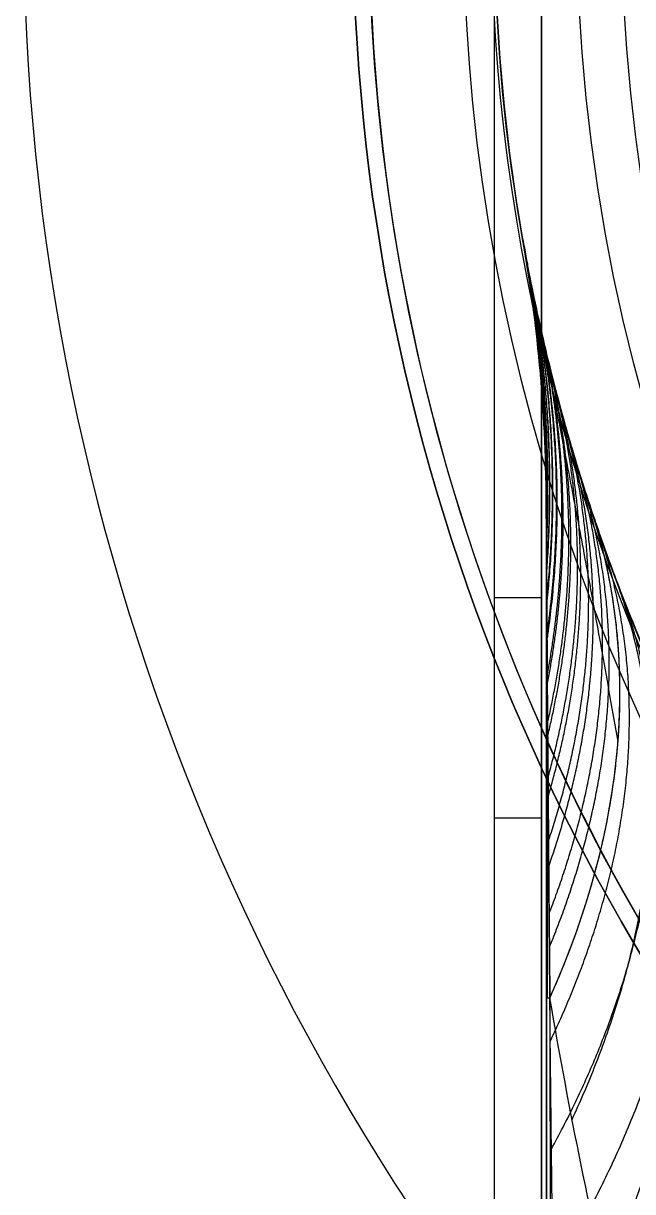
# Model space of a CAD drawing. Header units: centimetres. Extents: x -2.5 to 2.5, y -13.5 to 2.5.
# Drawn here: x -2.5 to -1.853, y -1.356 to -0.117 of the extents above; entities that cross this region are included whole.
import ezdxf

# ---------------------------------------------------------------- set-up
doc = ezdxf.new("R2010")
doc.units = ezdxf.units.CM
doc.layers.add('Default', color=7, linetype='Continuous', true_color=0x000000)

msp = doc.modelspace()

# ---------------------------------------------------------------- linework, layer by layer
at = {"layer": 'Default'}
msp.add_line((-1.945, -0.6312, 0.2094), (-1.945, -12.05, 0.2094), dxfattribs=at)
for centre, radius, start, end in [((0, 0, -12.2), 2.4997, 90, 270), ((0, 0, -11.7), 2.033, 44.4199, 268.9001), ((0, 0, -3.2), 2, 90, 270), ((0, 0, -12.1), 2.15, 180, 0), ((0, 0, 2.2036), 2.0033, 180, 238.7229), ((0, 0, 2.7331), 1.8654, 180, 0), ((0, 0, -12), 2.15, 180, 0), ((-3.595, -0.6312, 0.2095), 1.65, 0, 9.9591)]:
    msp.add_arc(centre, radius, start, end, dxfattribs=at)
at = {"layer": 'Default', "extrusion": (0, 0, -1)}
for centre, radius, start, end in [((0, 0, 11.6), 2.133, 271.0999, 132.77), ((0, 0, 11.5897), 2.1324, 271.0999, 90), ((0, 0, -2.1), 2, 301.4085, 90), ((0, 0, 0.55), 2, 343.3399, 90), ((0, 0, 0.9), 1.7, 336.1372, 203.8627), ((0, 0, 12.2), 2.15, 180, 0), ((0, 0, -2.7003), 1.9124, 180, 360), ((3.595, -0.6312, -0.0189), 1.65, 170.0409, 180)]:
    msp.add_arc(centre, radius, start, end, dxfattribs=at)
at = {"layer": 'Default', "extrusion": (-1.22972e-05, -7.55247e-05, 1)}
msp.add_arc((-3.595, -0.6312, 0.4001), 1.65, 360, 9.9591, dxfattribs=at)
at = {"layer": 'Default', "extrusion": (-0.252011, 0.757883, 0.601751)}
msp.add_arc((3.65, -0.5077, -0.3826), 1.65, 151.1315, 180.0004, dxfattribs=at)
at = {"layer": 'Default', "extrusion": (0, -1, 0)}
msp.add_arc((-1.95, 3.2003, 0.7264), 0.05, 90, 180, dxfattribs=at)
at = {"layer": 'Default', "extrusion": (0, 1, 0)}
msp.add_arc((1.95, 2.7502, -0.9601), 0.05, 270, 0, dxfattribs=at)
at = {"layer": 'Default', "extrusion": (-0.000729337, -0.999998, 0.001669)}
msp.add_arc((-1.8942, 0.0179, 1.1521), 0.05, 180.0051, 202.682, dxfattribs=at)
at = {"layer": 'Default'}
for points, degree in [([(-2, -1.9202, 2.7502), (-2, -0.9601, 2.7502), (-2, 0, 2.7502)], 2), ([(-2, -1.4528, 3.2003), (-2, -0.7264, 3.2003), (-2, 0, 3.2003)], 2), ([(-1.95, 0, 2.7003), (-1.95, -0.9601, 2.7003), (-1.95, -1.9202, 2.7003)], 2), ([(-1.95, -1.4528, 3.2502), (-1.95, -0.7264, 3.2502), (-1.95, 0, 3.2502)], 2), ([(-1.9699, -0.3459, 0.0189), (-1.9699, -0.3459, 0.2095), (-1.9699, -0.3459, 0.4)], 2), ([(-1.8978, -0.6311, -0.6358), (-1.9046, -0.6108, -0.6065), (-1.9164, -0.5729, -0.55), (-1.9304, -0.5238, -0.4724), (-1.9412, -0.4818, -0.4008), (-1.9496, -0.4464, -0.335), (-1.9561, -0.4172, -0.2745), (-1.9608, -0.394, -0.219), (-1.9643, -0.3762, -0.1682), (-1.9668, -0.3631, -0.1219), (-1.9684, -0.3543, -0.0802), (-1.9693, -0.349, -0.0428), (-1.9698, -0.3463, -0.0096), (-1.9699, -0.3459, 0.0098), (-1.9699, -0.3459, 0.0189)], 3), ([(-1.895, -3.1195, 0.45), (-1.8981, -3.0552, 0.45), (-1.9036, -2.927, 0.4495), (-1.9108, -2.7261, 0.4476), (-1.9163, -2.5472, 0.4454), (-1.9204, -2.3923, 0.4431), (-1.9238, -2.2501, 0.4409), (-1.9267, -2.1212, 0.4387), (-1.929, -2.0039, 0.4367), (-1.931, -1.8964, 0.4347), (-1.9327, -1.7976, 0.4329), (-1.9342, -1.7067, 0.4311), (-1.9354, -1.6229, 0.4294), (-1.9365, -1.5455, 0.4279), (-1.9375, -1.4738, 0.4264), (-1.9383, -1.4076, 0.425), (-1.9391, -1.3463, 0.4237), (-1.9397, -1.2897, 0.4224), (-1.9403, -1.2374, 0.4213), (-1.9408, -1.1891, 0.4202), (-1.9412, -1.1445, 0.4191), (-1.9416, -1.1033, 0.4181), (-1.9419, -1.0653, 0.4172), (-1.9423, -1.0303, 0.4164), (-1.9425, -0.9979, 0.4155), (-1.9428, -0.9681, 0.4148), (-1.943, -0.9406, 0.414), (-1.9432, -0.9151, 0.4133), (-1.9434, -0.8917, 0.4127), (-1.9435, -0.87, 0.4121), (-1.9437, -0.8502, 0.4115), (-1.9438, -0.8319, 0.4109), (-1.9439, -0.815, 0.4104), (-1.944, -0.7994, 0.4099), (-1.9441, -0.7847, 0.4094), (-1.9442, -0.7709, 0.4089), (-1.9443, -0.7579, 0.4085), (-1.9444, -0.7456, 0.408), (-1.9444, -0.7342, 0.4076), (-1.9445, -0.7238, 0.4072), (-1.9445, -0.7147, 0.4068), (-1.9446, -0.7065, 0.4064), (-1.9446, -0.699, 0.4061), (-1.9447, -0.6922, 0.4057), (-1.9447, -0.686, 0.4054), (-1.9447, -0.6805, 0.4051), (-1.9448, -0.6754, 0.4049), (-1.9448, -0.6709, 0.4046), (-1.9448, -0.6667, 0.4043), (-1.9448, -0.6629, 0.4041), (-1.9449, -0.6595, 0.4039), (-1.9449, -0.6563, 0.4036), (-1.9449, -0.6534, 0.4034), (-1.9449, -0.6508, 0.4032), (-1.9449, -0.6484, 0.403), (-1.9449, -0.6462, 0.4028), (-1.9449, -0.6442, 0.4026), (-1.9449, -0.6424, 0.4024), (-1.945, -0.6407, 0.4022), (-1.945, -0.6391, 0.402), (-1.945, -0.6377, 0.4018), (-1.945, -0.6364, 0.4016), (-1.945, -0.6354, 0.4015), (-1.945, -0.6343, 0.4013), (-1.945, -0.6333, 0.401), (-1.945, -0.6324, 0.4008), (-1.945, -0.6316, 0.4005), (-1.945, -0.6313, 0.4002), (-1.945, -0.6312, 0.4)], 3), ([(-1.945, -0.6312, 0.4), (-1.945, -6.3406, 0.4), (-1.945, -12.05, 0.4)], 2), ([(-1.945, -0.6312, 0.0189), (-1.945, -0.689, 0.019), (-1.945, -0.8044, 0.0192), (-1.945, -0.9775, 0.0195), (-1.945, -1.0929, 0.0197), (-1.945, -1.1506, 0.0198)], 3), ([(-1.945, -0.6312, 0.4), (-1.945, -0.6312, 0.2094), (-1.945, -0.6312, 0.0189)], 2), ([(-1.9441, -0.7779, 0.0099), (-1.9441, -0.9022, 0.0099), (-1.9441, -1.0264, 0.0099), (-1.944, -1.1507, 0.0099)], 3), ([(-1.945, -1.1506, 0.0198), (-1.945, -2.4256, 0.0219), (-1.945, -4.9333, 0.025), (-1.945, -8.5994, 0.0273), (-1.945, -10.9173, 0.0277), (-1.945, -12.05, 0.0271)], 3), ([(-1.9411, -1.1507, 0.0005), (-1.9404, -2.2687, 0.0007), (-1.9391, -4.5667, 0.0011), (-1.938, -8.1933, 0.0016), (-1.9377, -10.743, 0.0017), (-1.938, -12.0499, 0.0016)], 3), ([(0, -3.5997, -1.1121), (-0.0351, -3.5997, -1.1121), (-0.106, -3.5972, -1.1106), (-0.2148, -3.5837, -1.1039), (-0.3246, -3.5609, -1.0924), (-0.4342, -3.5284, -1.0762), (-0.5443, -3.4857, -1.0549), (-0.6559, -3.4311, -1.028), (-0.7701, -3.3632, -0.9947), (-0.8856, -3.2809, -0.9544), (-1.0001, -3.1842, -0.9076), (-1.1145, -3.0706, -0.8533), (-1.2309, -2.9344, -0.7892), (-1.3497, -2.7714, -0.713), (-1.4646, -2.5848, -0.6268), (-1.5754, -2.371, -0.5294), (-1.6823, -2.1209, -0.4179), (-1.7836, -1.8307, -0.2893), (-1.8733, -1.5028, -0.1464), (-1.9205, -1.2712, -0.0486), (-1.9411, -1.1507, 0.0005)], 3)]:
    msp.add_open_spline(points, degree=degree, dxfattribs=at)
for points, knots in [([(-1.9699, -0.3459, 0.4), (-1.9699, -0.3459, 0.4083), (-1.9698, -0.3463, 0.4263), (-1.9694, -0.3485, 0.4568), (-1.9686, -0.3531, 0.4913), (-1.9672, -0.3606, 0.5297), (-1.9652, -0.3716, 0.5721), (-1.9623, -0.3869, 0.6187), (-1.9582, -0.4068, 0.6695), (-1.9529, -0.4319, 0.7249), (-1.9459, -0.4626, 0.7851), (-1.9369, -0.4992, 0.8504), (-1.9253, -0.5421, 0.9212), (-1.9107, -0.5917, 0.9981), (-1.8922, -0.6487, 1.0816), (-1.8688, -0.7136, 1.1724), (-1.8391, -0.7876, 1.2715), (-1.8008, -0.8719, 1.3797), (-1.7516, -0.9679, 1.4976), (-1.6849, -1.0804, 1.6285), (-1.6072, -1.1928, 1.7503), (-1.5278, -1.2925, 1.8496), (-1.451, -1.3779, 1.9266), (-1.3761, -1.4525, 1.9864), (-1.3039, -1.5175, 2.0313), (-1.2347, -1.5742, 2.0634), (-1.1685, -1.6238, 2.0847), (-1.1049, -1.6677, 2.097), (-1.0629, -1.6943, 2.0998), (-1.0423, -1.7069, 2.1)], [0, 0, 0, 0, 0.93795, 1.876698, 2.815446, 3.754194, 4.692942, 5.63169, 6.570438, 7.509186, 8.447934, 9.386682, 10.32543, 11.264178, 12.202926, 13.141674, 14.080422, 15.01917, 15.957918, 16.896666, 17.835414, 18.774162, 19.71291, 20.651658, 21.590406, 22.529154, 23.467902, 24.40665, 25.345398, 25.345398, 25.345398, 25.345398]), ([(-1.8688, -0.8786, -0.3119), (-1.8688, -0.8786, -0.3119), (-1.8743, -0.8475, -0.3114), (-1.8846, -0.7889, -0.3098), (-1.8998, -0.7052, -0.3051), (-1.9138, -0.6303, -0.2982), (-1.9268, -0.5627, -0.2888), (-1.939, -0.501, -0.2764), (-1.9495, -0.4491, -0.2618), (-1.956, -0.4174, -0.2499), (-1.9586, -0.4048, -0.2444)], [-0.0000045, -0.0000045, -0.0000045, -0.0000045, 0, 0.1074292, 0.2019694, 0.2855989, 0.3601415, 0.4268777, 0.4870203, 0.5267622, 0.5267622, 0.5267622, 0.5267622]), ([(-1.945, -0.6312, 0.0189), (-1.945, -0.6312, 0.0187), (-1.945, -0.6316, 0.0184), (-1.945, -0.6324, 0.0181), (-1.945, -0.6334, 0.0178), (-1.945, -0.6344, 0.0176), (-1.945, -0.6355, 0.0174), (-1.945, -0.6367, 0.0172), (-1.945, -0.638, 0.017), (-1.945, -0.6395, 0.0168), (-1.9449, -0.6412, 0.0166), (-1.9449, -0.6431, 0.0164), (-1.9449, -0.6451, 0.0162), (-1.9449, -0.6474, 0.016), (-1.9449, -0.6499, 0.0158), (-1.9449, -0.6527, 0.0156), (-1.9449, -0.6558, 0.0153), (-1.9449, -0.6593, 0.0151), (-1.9448, -0.6631, 0.0148), (-1.9448, -0.6673, 0.0146), (-1.9448, -0.6721, 0.0143), (-1.9448, -0.6774, 0.014), (-1.9447, -0.6834, 0.0137), (-1.9447, -0.6902, 0.0133), (-1.9446, -0.6979, 0.013), (-1.9446, -0.7063, 0.0126), (-1.9445, -0.7155, 0.0122), (-1.9445, -0.7257, 0.0118), (-1.9444, -0.7369, 0.0114), (-1.9443, -0.749, 0.0109), (-1.9442, -0.762, 0.0105), (-1.9442, -0.7757, 0.01), (-1.9441, -0.7898, 0.0096), (-1.944, -0.8044, 0.0091), (-1.9439, -0.8198, 0.0087), (-1.9438, -0.8364, 0.0082), (-1.9436, -0.8546, 0.0076), (-1.9435, -0.8745, 0.0071), (-1.9433, -0.8962, 0.0065), (-1.9431, -0.9198, 0.0059), (-1.9429, -0.9453, 0.0053), (-1.9427, -0.973, 0.0046), (-1.9425, -1.003, 0.0039), (-1.9422, -1.0354, 0.0031), (-1.9419, -1.0707, 0.0023), (-1.9415, -1.1088, 0.0014), (-1.9413, -1.1364, 0.0008), (-1.9411, -1.1507, 0.0005)], [0, 0, 0, 0, 0.115604, 0.231212, 0.34682, 0.462429, 0.578037, 0.693645, 0.809253, 0.924861, 1.040469, 1.156077, 1.271685, 1.387293, 1.502901, 1.618509, 1.734118, 1.849726, 1.965334, 2.080942, 2.19655, 2.312158, 2.427766, 2.543374, 2.658982, 2.77459, 2.890199, 3.005807, 3.121415, 3.237023, 3.352631, 3.468239, 3.583847, 3.699455, 3.815063, 3.930671, 4.04628, 4.161888, 4.277496, 4.393104, 4.508712, 4.62432, 4.739928, 4.855536, 4.971144, 5.086752, 5.202361, 5.202361, 5.202361, 5.202361]), ([(0, -2, -2.7613), (-0.0343, -2, -2.7613), (-0.1036, -1.9982, -2.7585), (-0.2088, -1.99, -2.7457), (-0.3156, -1.9759, -2.7236), (-0.4235, -1.9557, -2.6918), (-0.5338, -1.9286, -2.6493), (-0.6466, -1.8939, -2.5948), (-0.7621, -1.8505, -2.5268), (-0.8804, -1.7974, -2.4433), (-1.0014, -1.7332, -2.3422), (-1.1245, -1.6562, -2.2212), (-1.2488, -1.5649, -2.0775), (-1.3732, -1.4574, -1.9084), (-1.4955, -1.3321, -1.7114), (-1.6133, -1.1873, -1.4842), (-1.7232, -1.0221, -1.2266), (-1.8222, -0.8335, -0.9358), (-1.8746, -0.7009, -0.7369), (-1.8978, -0.6311, -0.6358)], [0, 0, 0, 0, 1.999735, 3.999469, 5.999204, 7.998938, 9.998673, 11.998407, 13.998142, 15.997876, 17.997611, 19.997346, 21.99708, 23.996815, 25.996549, 27.996284, 29.996018, 31.995753, 33.995483, 33.995483, 33.995483, 33.995483]), ([(-1.9446, -1.1507, 0.0135), (-1.9445, -1.834, 0.0136), (-1.9442, -3.152, 0.0136), (-1.9438, -5.0584, 0.0138), (-1.9435, -6.8586, 0.0139), (-1.9433, -8.6013, 0.014), (-1.9431, -10.328, 0.0141), (-1.9432, -11.4776, 0.014), (-1.9433, -12.0499, 0.014), (-1.9433, -12.05, 0.014)], [1.089947, 1.089947, 1.089947, 1.089947, 21.589071, 40.63106, 58.281594, 75.595641, 92.912814, 110.082748, 110.083565, 110.083565, 110.083565, 110.083565])]:
    msp.add_open_spline(points, degree=3, knots=knots, dxfattribs=at)
for points, weights in [([(-1.945, -0.6328, 0.018), (-1.9448, -0.5371, 0.008), (-1.953, -0.4415, -0.0021), (-1.9697, -0.3468, -0.0123)], [1.01650520038, 1.00894487779, 1.00398184922, 1.00161611467]), ([(-1.945, -0.6337, 0.4011), (-1.9447, -0.5387, 0.4134), (-1.9528, -0.4429, 0.4259), (-1.9696, -0.3473, 0.4386)], [1.17847892368, 1.15025593857, 1.12538014232, 1.10385153495]), ([(-1.945, -0.6401, 0.0167), (-1.9439, -0.5432, -0.0067), (-1.9519, -0.4465, -0.0305), (-1.969, -0.3508, -0.0544)], [1.01650521761, 1.00867992918, 1.00363717627, 1.00137695888]), ([(-1.9449, -0.6417, 0.4023), (-1.9438, -0.5454, 0.4274), (-1.9516, -0.4484, 0.453), (-1.9688, -0.3516, 0.4791)], [1.17847892368, 1.14921373634, 1.12354750835, 1.10148023972]), ([(-1.9449, -0.6533, 0.0155), (-1.9424, -0.5544, -0.0216), (-1.9499, -0.4557, -0.0593), (-1.9677, -0.3581, -0.0973)], [1.01650523579, 1.00820985385, 1.00304135975, 1.0009997535]), ([(-1.9449, -0.6553, 0.4036), (-1.9421, -0.557, 0.4418), (-1.9495, -0.4579, 0.4811), (-1.9675, -0.3591, 0.521)], [1.17847892368, 1.14747072869, 1.12050296101, 1.09757562063]), ([(-1.9448, -0.6725, 0.0143), (-1.94, -0.5705, -0.0367), (-1.9469, -0.4689, -0.0886), (-1.9657, -0.3686, -0.1409)], [1.01650525519, 1.00755857637, 1.00224906012, 1.00057670645]), ([(-1.9448, -0.6749, 0.4048), (-1.9397, -0.5736, 0.4566), (-1.9464, -0.4715, 0.5099), (-1.9655, -0.3698, 0.5641)], [1.17847892368, 1.14509194755, 1.11638909666, 1.09237037101]), ([(-1.9446, -0.6975, 0.013), (-1.9368, -0.5916, -0.0519), (-1.9429, -0.4861, -0.1183), (-1.9631, -0.3824, -0.1853)], [1.01650527615, 1.00674969363, 1.00131870054, 1.00021229687]), ([(-1.9446, -0.7007, 0.4061), (-1.9365, -0.5954, 0.4718), (-1.9422, -0.4893, 0.5396), (-1.9628, -0.384, 0.6089)], [1.17847892368, 1.14212946013, 1.1113322635, 1.0860873338]), ([(-1.9445, -0.7284, 0.0117), (-1.9327, -0.6176, -0.0676), (-1.9377, -0.5074, -0.1489), (-1.9597, -0.3994, -0.2312)], [1.016505299, 1.00579558486, 1.00029774132, 1.0000117684]), ([(-1.9444, -0.7329, 0.4075), (-1.9323, -0.6227, 0.4875), (-1.9367, -0.5116, 0.5706), (-1.9593, -0.4016, 0.6557)], [1.17847892368, 1.13861704128, 1.10543229042, 1.07892467111]), ([(-1.9442, -0.7655, 0.0104), (-1.9276, -0.6487, -0.0836), (-1.9312, -0.5327, -0.1805), (-1.9555, -0.4197, -0.2786)], [1.01650532404, 1.00470943096, 0.999236183831, 1.00008558264]), ([(-1.9442, -0.772, 0.409), (-1.9269, -0.6557, 0.5038), (-1.9298, -0.5385, 0.6031), (-1.9547, -0.423, 0.705)], [1.17847892368, 1.13458994758, 1.09879538194, 1.07109522677]), ([(-1.9439, -0.8088, 0.009), (-1.9212, -0.685, -0.1001), (-1.9232, -0.5623, -0.2133), (-1.9502, -0.4435, -0.3282)], [1.01650535156, 1.00349252223, 0.998174184885, 1.00055033954]), ([(-1.9439, -0.8186, 0.4105), (-1.9202, -0.695, 0.5209), (-1.921, -0.5705, 0.6374), (-1.9491, -0.4485, 0.7573)], [1.17847892368, 1.13003627114, 1.09145482743, 1.06273459256]), ([(-1.9436, -0.8591, 0.0075), (-1.9134, -0.7271, -0.1173), (-1.9133, -0.5965, -0.2479), (-1.9437, -0.4711, -0.3806)], [1.01650538211, 1.00213254737, 0.997146577034, 1.00154747111]), ([(-1.9435, -0.8733, 0.4122), (-1.9118, -0.741, 0.5388), (-1.91, -0.6079, 0.6738), (-1.9419, -0.4785, 0.8134)], [1.17847892368, 1.12493787982, 1.08344297838, 1.05399421936]), ([(-1.9432, -0.9173, 0.006), (-1.9039, -0.7755, -0.1353), (-1.9012, -0.6358, -0.2846), (-1.9357, -0.5031, -0.4368)], [1.01650541623, 1.000612139, 0.996196742313, 1.00325922618]), ([(-1.943, -0.9372, 0.4139), (-1.9013, -0.7946, 0.5576), (-1.8963, -0.6514, 0.7127), (-1.9329, -0.5135, 0.8739)], [1.17847892368, 1.11924306578, 1.07475217099, 1.04500623931]), ([(-1.9426, -0.9843, 0.0043), (-1.8921, -0.8311, -0.1543), (-1.8862, -0.6808, -0.3238), (-1.9258, -0.5398, -0.4973)], [1.01650545451, 0.998909887775, 0.995382578077, 1.00592352541]), ([(-1.9424, -1.0114, 0.4159), (-1.8883, -0.8566, 0.5774), (-1.8792, -0.7015, 0.7544), (-1.9217, -0.5542, 0.9397)], [1.17847892368, 1.11288595353, 1.06537258759, 1.03593882586]), ([(-1.942, -1.0616, 0.0025), (-1.8775, -0.8949, -0.1743), (-1.8677, -0.7323, -0.3662), (-1.9134, -0.5822, -0.5633)], [1.01650549778, 0.996990434719, 0.994780409562, 1.00987542231]), ([(-1.9417, -1.0973, 0.418), (-1.8721, -0.9281, 0.5982), (-1.8577, -0.7591, 0.7994), (-1.9075, -0.6013, 1.0117)], [1.17847892368, 1.10576890258, 1.05527472799, 1.02699639994]), ([(-1.9411, -1.1507, 0.0005), (-1.8594, -0.968, -0.1954), (-1.8446, -0.791, -0.412), (-1.8978, -0.6311, -0.6358)], [1.01650554695, 0.994813195452, 0.994502661, 1.0155739436]), ([(-1.9407, -1.1967, 0.4203), (-1.8519, -1.0102, 0.6198), (-1.8308, -0.8249, 0.848), (-1.8895, -0.6557, 1.0909)], [1.17847892368, 1.09777388834, 1.0444389029, 1.01847396735]), ([(-1.9176, -1.2797, -0.0528), (-1.82, -1.0698, -0.2662), (-1.8084, -0.8734, -0.5029), (-1.8722, -0.7035, -0.7418)], [1.01198455115, 1.03357551833, 1.08433965963, 1.16427697506]), ([(-1.9395, -1.3112, 0.4229), (-1.8267, -1.1041, 0.6419), (-1.7968, -0.8996, 0.9002), (-1.8665, -0.7185, 1.1784)], [1.17847892368, 1.08877393859, 1.03288380478, 1.01080852227]), ([(-1.9379, -1.4429, 0.4257), (-1.7951, -1.2109, 0.6636), (-1.754, -0.9837, 0.9556), (-1.8371, -0.7906, 1.2748)], [1.17847892368, 1.07861052662, 1.020653367, 1.00460744482]), ([(-1.8837, -1.4408, -0.1207), (-1.7671, -1.201, -0.3495), (-1.7554, -0.9795, -0.6112), (-1.8356, -0.794, -0.8773)], [1.00615904086, 1.02325876352, 1.07596474236, 1.16427697736]), ([(-1.936, -1.5862, 0.4287), (-1.758, -1.3253, 0.6827), (-1.703, -1.0728, 1.0108), (-1.8013, -0.8691, 1.3754)], [1.17847892368, 1.06768941941, 1.00847875427, 1.00084692826]), ([(-1.945, -0.8909, 0.0193), (-1.945, -0.891, 0.0151), (-1.9445, -0.891, 0.0108), (-1.9434, -0.891, 0.0067)], [1.00901043688, 1.00087202685, 0.99824670004, 1.00113445645]), ([(-1.9338, -1.7301, 0.4315), (-1.7179, -1.4382, 0.697), (-1.6473, -1.1593, 1.0608), (-1.761, -0.948, 1.4726)], [1.17847892368, 1.05677337735, 0.997311482965, 1.00009324053]), ([(-1.9314, -1.872, 0.4343), (-1.676, -1.5469, 0.7058), (-1.5882, -1.2412, 1.1046), (-1.7169, -1.0258, 1.5647)], [1.17847892368, 1.04599232954, 0.987265274896, 1.00229775974]), ([(-1.9288, -2.0141, 0.4369), (-1.6322, -1.6527, 0.7089), (-1.5253, -1.3191, 1.1423), (-1.668, -1.1036, 1.653)], [1.17847892368, 1.03512652949, 0.978128486684, 1.00748479526]), ([(-1.9258, -2.1591, 0.4394), (-1.5862, -1.7572, 0.7053), (-1.4578, -1.3939, 1.1739), (-1.6126, -1.183, 1.7387)], [1.17847892368, 1.02391726793, 0.96974269824, 1.0159552146]), ([(-1.9224, -2.3092, 0.4418), (-1.5384, -1.8608, 0.6935), (-1.3853, -1.4655, 1.1983), (-1.5489, -1.2653, 1.822)], [1.17847892368, 1.01215486401, 0.962078533715, 1.02824993279]), ([(-1.9185, -2.4628, 0.4441), (-1.4908, -1.9609, 0.6719), (-1.3096, -1.5317, 1.2134), (-1.4761, -1.3495, 1.9006)], [1.17847892368, 0.999885318111, 0.955322983401, 1.04479191956])]:
    msp.add_rational_spline(points, weights, degree=3, dxfattribs=at)

doc.saveas('drawing.dxf')
